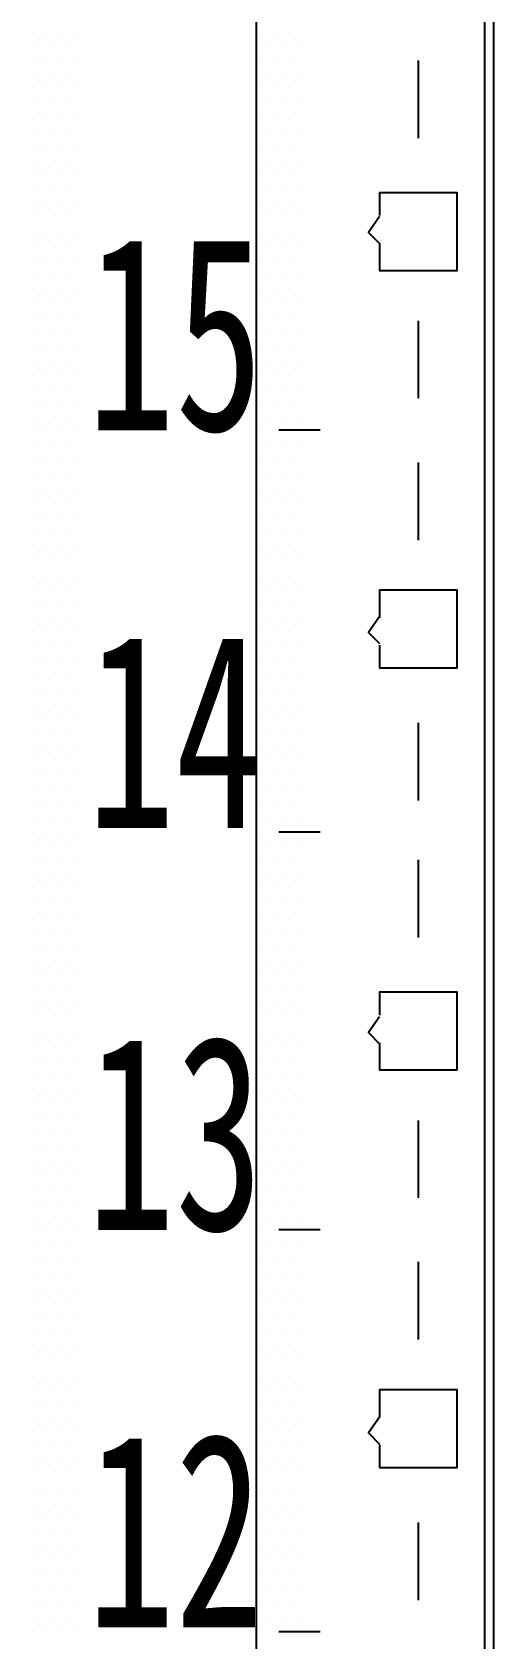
# Model space of a CAD drawing. Header units: metres. Extents: x 17 to 1264, y 17 to 859.
# Drawn here: x 324.4 to 339, y 283.3 to 334 of the extents above; entities that cross this region are included whole.
import ezdxf

# ---------------------------------------------------------------- set-up
doc = ezdxf.new("R2010")
doc.units = ezdxf.units.M
for name, color, linetype in [('LINES', 7, 'Continuous'), ('POLYLINES', 4, 'Continuous'), ('TEXTS', 3, 'Continuous')]:
    doc.layers.add(name, color=color, linetype=linetype)

msp = doc.modelspace()

# ---------------------------------------------------------------- linework, layer by layer
at = {"layer": 'LINES'}
for p, q in [((338.97, 144.86), (338.97, 740.16)), ((324.43, 333.94), (324.43, 333.94)), ((324.86, 333.94), (324.86, 333.94)), ((325.29, 333.94), (325.29, 333.94)), ((325.72, 333.94), (325.72, 333.94)), ((331.63, 333.94), (331.63, 333.94)), ((332.06, 333.94), (332.06, 333.94)), ((332.49, 333.94), (332.49, 333.94)), ((324.57, 333.5), (324.57, 333.5)), ((325.15, 333.5), (325.15, 333.5)), ((325.58, 333.5), (325.58, 333.5)), ((331.77, 333.5), (331.77, 333.5)), ((332.35, 333.5), (332.35, 333.5)), ((332.78, 333.5), (332.78, 333.5)), ((324.43, 333.07), (324.43, 333.07)), ((324.86, 333.07), (324.86, 333.07)), ((325.29, 333.07), (325.29, 333.07)), ((325.72, 333.07), (325.72, 333.07)), ((331.63, 333.07), (331.63, 333.07)), ((332.06, 333.07), (332.06, 333.07)), ((332.49, 333.07), (332.49, 333.07)), ((336.59, 333.07), (336.59, 330.62)), ((324.43, 332.21), (324.43, 332.21)), ((324.57, 332.64), (324.57, 332.64)), ((324.86, 332.21), (324.86, 332.21)), ((325.15, 332.64), (325.15, 332.64)), ((325.29, 332.21), (325.29, 332.21)), ((325.58, 332.64), (325.58, 332.64)), ((325.72, 332.21), (325.72, 332.21)), ((331.63, 332.21), (331.63, 332.21)), ((331.77, 332.64), (331.77, 332.64)), ((332.06, 332.21), (332.06, 332.21)), ((332.35, 332.64), (332.35, 332.64)), ((332.49, 332.21), (332.49, 332.21)), ((332.78, 332.64), (332.78, 332.64)), ((324.57, 331.78), (324.57, 331.78)), ((325.15, 331.78), (325.15, 331.78)), ((325.58, 331.78), (325.58, 331.78)), ((331.77, 331.78), (331.77, 331.78)), ((332.35, 331.78), (332.35, 331.78)), ((332.78, 331.78), (332.78, 331.78)), ((324.43, 331.2), (324.43, 331.2)), ((324.86, 331.2), (324.86, 331.2)), ((325.29, 331.2), (325.29, 331.2)), ((325.72, 331.2), (325.72, 331.2)), ((331.63, 331.2), (331.63, 331.2)), ((332.06, 331.2), (332.06, 331.2)), ((332.49, 331.2), (332.49, 331.2)), ((324.57, 330.77), (324.57, 330.77)), ((325.15, 330.77), (325.15, 330.77)), ((325.58, 330.77), (325.58, 330.77)), ((331.77, 330.77), (331.77, 330.77)), ((332.35, 330.77), (332.35, 330.77)), ((332.78, 330.77), (332.78, 330.77)), ((324.43, 330.34), (324.43, 330.34)), ((324.86, 330.34), (324.86, 330.34)), ((325.29, 330.34), (325.29, 330.34)), ((325.72, 330.34), (325.72, 330.34)), ((331.63, 330.34), (331.63, 330.34)), ((332.06, 330.34), (332.06, 330.34)), ((332.49, 330.34), (332.49, 330.34)), ((324.57, 329.9), (324.57, 329.9)), ((325.15, 329.9), (325.15, 329.9)), ((325.58, 329.9), (325.58, 329.9)), ((331.77, 329.9), (331.77, 329.9)), ((332.35, 329.9), (332.35, 329.9)), ((332.78, 329.9), (332.78, 329.9)), ((324.43, 329.47), (324.43, 329.47)), ((324.86, 329.47), (324.86, 329.47)), ((325.29, 329.47), (325.29, 329.47)), ((325.72, 329.47), (325.72, 329.47)), ((331.63, 329.47), (331.63, 329.47)), ((332.06, 329.47), (332.06, 329.47)), ((332.49, 329.47), (332.49, 329.47)), ((324.57, 329.04), (324.57, 329.04)), ((325.15, 329.04), (325.15, 329.04)), ((325.58, 329.04), (325.58, 329.04)), ((331.77, 329.04), (331.77, 329.04)), ((332.35, 329.04), (332.35, 329.04)), ((332.78, 329.04), (332.78, 329.04)), ((324.43, 328.61), (324.43, 328.61)), ((324.57, 328.18), (324.57, 328.18)), ((324.86, 328.61), (324.86, 328.61)), ((325.15, 328.18), (325.15, 328.18)), ((325.29, 328.61), (325.29, 328.61)), ((325.58, 328.18), (325.58, 328.18)), ((325.72, 328.61), (325.72, 328.61)), ((331.63, 328.61), (331.63, 328.61)), ((331.77, 328.18), (331.77, 328.18)), ((332.06, 328.61), (332.06, 328.61)), ((332.35, 328.18), (332.35, 328.18)), ((332.49, 328.61), (332.49, 328.61)), ((332.78, 328.18), (332.78, 328.18)), ((324.43, 327.6), (324.43, 327.6)), ((324.57, 327.17), (324.57, 327.17)), ((324.86, 327.6), (324.86, 327.6)), ((325.15, 327.17), (325.15, 327.17)), ((325.29, 327.6), (325.29, 327.6)), ((325.58, 327.17), (325.58, 327.17)), ((325.72, 327.6), (325.72, 327.6)), ((331.63, 327.6), (331.63, 327.6)), ((331.77, 327.17), (331.77, 327.17)), ((332.06, 327.6), (332.06, 327.6)), ((332.35, 327.17), (332.35, 327.17)), ((332.49, 327.6), (332.49, 327.6)), ((332.78, 327.17), (332.78, 327.17)), ((324.43, 326.74), (324.43, 326.74)), ((324.86, 326.74), (324.86, 326.74)), ((325.29, 326.74), (325.29, 326.74)), ((325.72, 326.74), (325.72, 326.74)), ((331.63, 326.74), (331.63, 326.74)), ((332.06, 326.74), (332.06, 326.74)), ((332.49, 326.74), (332.49, 326.74)), ((324.57, 326.3), (324.57, 326.3)), ((325.15, 326.3), (325.15, 326.3)), ((325.58, 326.3), (325.58, 326.3)), ((331.77, 326.3), (331.77, 326.3)), ((332.35, 326.3), (332.35, 326.3)), ((332.78, 326.3), (332.78, 326.3)), ((324.43, 325.87), (324.43, 325.87)), ((324.86, 325.87), (324.86, 325.87)), ((325.29, 325.87), (325.29, 325.87)), ((325.72, 325.87), (325.72, 325.87)), ((331.63, 325.87), (331.63, 325.87)), ((332.06, 325.87), (332.06, 325.87)), ((332.49, 325.87), (332.49, 325.87)), ((324.57, 325.44), (324.57, 325.44)), ((325.15, 325.44), (325.15, 325.44)), ((325.58, 325.44), (325.58, 325.44)), ((331.77, 325.44), (331.77, 325.44)), ((332.35, 325.44), (332.35, 325.44)), ((332.78, 325.44), (332.78, 325.44)), ((324.43, 325.01), (324.43, 325.01)), ((324.86, 325.01), (324.86, 325.01)), ((325.29, 325.01), (325.29, 325.01)), ((325.72, 325.01), (325.72, 325.01)), ((331.63, 325.01), (331.63, 325.01)), ((332.06, 325.01), (332.06, 325.01)), ((332.49, 325.01), (332.49, 325.01)), ((336.59, 324.86), (336.59, 322.42)), ((324.57, 324.58), (324.57, 324.58)), ((325.15, 324.58), (325.15, 324.58)), ((325.58, 324.58), (325.58, 324.58)), ((331.77, 324.58), (331.77, 324.58)), ((332.35, 324.58), (332.35, 324.58)), ((332.78, 324.58), (332.78, 324.58)), ((324.43, 324), (324.43, 324)), ((324.86, 324), (324.86, 324)), ((325.29, 324), (325.29, 324)), ((325.72, 324), (325.72, 324)), ((331.63, 324), (331.63, 324)), ((332.06, 324), (332.06, 324)), ((332.49, 324), (332.49, 324)), ((324.43, 323.14), (324.43, 323.14)), ((324.57, 323.57), (324.57, 323.57)), ((324.86, 323.14), (324.86, 323.14)), ((325.15, 323.57), (325.15, 323.57)), ((325.29, 323.14), (325.29, 323.14)), ((325.58, 323.57), (325.58, 323.57)), ((325.72, 323.14), (325.72, 323.14)), ((331.63, 323.14), (331.63, 323.14)), ((331.77, 323.57), (331.77, 323.57)), ((332.06, 323.14), (332.06, 323.14)), ((332.35, 323.57), (332.35, 323.57)), ((332.49, 323.14), (332.49, 323.14)), ((332.78, 323.57), (332.78, 323.57)), ((324.57, 322.7), (324.57, 322.7)), ((325.15, 322.7), (325.15, 322.7)), ((325.58, 322.7), (325.58, 322.7)), ((331.77, 322.7), (331.77, 322.7)), ((332.35, 322.7), (332.35, 322.7)), ((332.78, 322.7), (332.78, 322.7)), ((324.43, 322.27), (324.43, 322.27)), ((324.86, 322.27), (324.86, 322.27)), ((325.29, 322.27), (325.29, 322.27)), ((325.72, 322.27), (325.72, 322.27)), ((331.63, 322.27), (331.63, 322.27)), ((332.06, 322.27), (332.06, 322.27)), ((332.49, 322.27), (332.49, 322.27)), ((324.57, 321.84), (324.57, 321.84)), ((325.15, 321.84), (325.15, 321.84)), ((325.58, 321.84), (325.58, 321.84)), ((331.77, 321.84), (331.77, 321.84)), ((332.35, 321.84), (332.35, 321.84)), ((332.78, 321.84), (332.78, 321.84)), ((324.43, 321.41), (324.43, 321.41)), ((324.86, 321.41), (324.86, 321.41)), ((325.29, 321.41), (325.29, 321.41)), ((325.72, 321.41), (325.72, 321.41)), ((331.63, 321.41), (331.63, 321.41)), ((332.06, 321.41), (332.06, 321.41)), ((333.5, 321.41), (332.2, 321.41)), ((332.49, 321.41), (332.49, 321.41)), ((324.57, 320.98), (324.57, 320.98)), ((325.15, 320.98), (325.15, 320.98)), ((325.58, 320.98), (325.58, 320.98)), ((331.77, 320.98), (331.77, 320.98)), ((332.35, 320.98), (332.35, 320.98)), ((332.78, 320.98), (332.78, 320.98)), ((324.43, 320.4), (324.43, 320.4)), ((324.86, 320.4), (324.86, 320.4)), ((325.29, 320.4), (325.29, 320.4)), ((325.72, 320.4), (325.72, 320.4)), ((331.63, 320.4), (331.63, 320.4)), ((332.06, 320.4), (332.06, 320.4)), ((332.49, 320.4), (332.49, 320.4)), ((336.59, 320.4), (336.59, 317.95)), ((324.43, 319.54), (324.43, 319.54)), ((324.57, 319.97), (324.57, 319.97)), ((324.86, 319.54), (324.86, 319.54)), ((325.15, 319.97), (325.15, 319.97)), ((325.29, 319.54), (325.29, 319.54)), ((325.58, 319.97), (325.58, 319.97)), ((325.72, 319.54), (325.72, 319.54)), ((331.63, 319.54), (331.63, 319.54)), ((331.77, 319.97), (331.77, 319.97)), ((332.06, 319.54), (332.06, 319.54)), ((332.35, 319.97), (332.35, 319.97)), ((332.49, 319.54), (332.49, 319.54)), ((332.78, 319.97), (332.78, 319.97)), ((324.57, 319.1), (324.57, 319.1)), ((325.15, 319.1), (325.15, 319.1)), ((325.58, 319.1), (325.58, 319.1)), ((331.77, 319.1), (331.77, 319.1)), ((332.35, 319.1), (332.35, 319.1)), ((332.78, 319.1), (332.78, 319.1)), ((324.43, 318.67), (324.43, 318.67)), ((324.86, 318.67), (324.86, 318.67)), ((325.29, 318.67), (325.29, 318.67)), ((325.72, 318.67), (325.72, 318.67)), ((331.63, 318.67), (331.63, 318.67)), ((332.06, 318.67), (332.06, 318.67)), ((332.49, 318.67), (332.49, 318.67)), ((324.57, 318.24), (324.57, 318.24)), ((325.15, 318.24), (325.15, 318.24)), ((325.58, 318.24), (325.58, 318.24)), ((331.77, 318.24), (331.77, 318.24)), ((332.35, 318.24), (332.35, 318.24)), ((332.78, 318.24), (332.78, 318.24)), ((324.43, 317.81), (324.43, 317.81)), ((324.86, 317.81), (324.86, 317.81)), ((325.29, 317.81), (325.29, 317.81)), ((325.72, 317.81), (325.72, 317.81)), ((331.63, 317.81), (331.63, 317.81)), ((332.06, 317.81), (332.06, 317.81)), ((332.49, 317.81), (332.49, 317.81)), ((324.57, 317.38), (324.57, 317.38)), ((325.15, 317.38), (325.15, 317.38)), ((325.58, 317.38), (325.58, 317.38)), ((331.77, 317.38), (331.77, 317.38)), ((332.35, 317.38), (332.35, 317.38)), ((332.78, 317.38), (332.78, 317.38)), ((324.43, 316.8), (324.43, 316.8)), ((324.86, 316.8), (324.86, 316.8)), ((325.29, 316.8), (325.29, 316.8)), ((325.72, 316.8), (325.72, 316.8)), ((331.63, 316.8), (331.63, 316.8)), ((332.06, 316.8), (332.06, 316.8)), ((332.49, 316.8), (332.49, 316.8)), ((324.57, 316.37), (324.57, 316.37)), ((325.15, 316.37), (325.15, 316.37)), ((325.58, 316.37), (325.58, 316.37)), ((331.77, 316.37), (331.77, 316.37)), ((332.35, 316.37), (332.35, 316.37)), ((332.78, 316.37), (332.78, 316.37)), ((324.43, 315.94), (324.43, 315.94)), ((324.57, 315.5), (324.57, 315.5)), ((324.86, 315.94), (324.86, 315.94)), ((325.15, 315.5), (325.15, 315.5)), ((325.29, 315.94), (325.29, 315.94)), ((325.58, 315.5), (325.58, 315.5)), ((325.72, 315.94), (325.72, 315.94)), ((331.63, 315.94), (331.63, 315.94)), ((331.77, 315.5), (331.77, 315.5)), ((332.06, 315.94), (332.06, 315.94)), ((332.35, 315.5), (332.35, 315.5)), ((332.49, 315.94), (332.49, 315.94)), ((332.78, 315.5), (332.78, 315.5)), ((324.43, 315.07), (324.43, 315.07)), ((324.86, 315.07), (324.86, 315.07)), ((325.29, 315.07), (325.29, 315.07)), ((325.72, 315.07), (325.72, 315.07)), ((331.63, 315.07), (331.63, 315.07)), ((332.06, 315.07), (332.06, 315.07)), ((332.49, 315.07), (332.49, 315.07)), ((324.57, 314.64), (324.57, 314.64)), ((325.15, 314.64), (325.15, 314.64)), ((325.58, 314.64), (325.58, 314.64)), ((331.77, 314.64), (331.77, 314.64)), ((332.35, 314.64), (332.35, 314.64)), ((332.78, 314.64), (332.78, 314.64)), ((324.43, 314.21), (324.43, 314.21)), ((324.86, 314.21), (324.86, 314.21)), ((325.29, 314.21), (325.29, 314.21)), ((325.72, 314.21), (325.72, 314.21)), ((331.63, 314.21), (331.63, 314.21)), ((332.06, 314.21), (332.06, 314.21)), ((332.49, 314.21), (332.49, 314.21)), ((324.57, 313.78), (324.57, 313.78)), ((325.15, 313.78), (325.15, 313.78)), ((325.58, 313.78), (325.58, 313.78)), ((331.77, 313.78), (331.77, 313.78)), ((332.35, 313.78), (332.35, 313.78)), ((332.78, 313.78), (332.78, 313.78)), ((324.43, 313.2), (324.43, 313.2)), ((324.86, 313.2), (324.86, 313.2)), ((325.29, 313.2), (325.29, 313.2)), ((325.72, 313.2), (325.72, 313.2)), ((331.63, 313.2), (331.63, 313.2)), ((332.06, 313.2), (332.06, 313.2)), ((332.49, 313.2), (332.49, 313.2)), ((324.57, 312.77), (324.57, 312.77)), ((325.15, 312.77), (325.15, 312.77)), ((325.58, 312.77), (325.58, 312.77)), ((331.77, 312.77), (331.77, 312.77)), ((332.35, 312.77), (332.35, 312.77)), ((332.78, 312.77), (332.78, 312.77)), ((324.43, 312.34), (324.43, 312.34)), ((324.86, 312.34), (324.86, 312.34)), ((325.29, 312.34), (325.29, 312.34)), ((325.72, 312.34), (325.72, 312.34)), ((331.63, 312.34), (331.63, 312.34)), ((332.06, 312.34), (332.06, 312.34)), ((332.49, 312.34), (332.49, 312.34)), ((336.59, 312.19), (336.59, 309.74)), ((324.43, 311.47), (324.43, 311.47)), ((324.57, 311.9), (324.57, 311.9)), ((324.86, 311.47), (324.86, 311.47)), ((325.15, 311.9), (325.15, 311.9)), ((325.29, 311.47), (325.29, 311.47)), ((325.58, 311.9), (325.58, 311.9)), ((325.72, 311.47), (325.72, 311.47)), ((331.63, 311.47), (331.63, 311.47)), ((331.77, 311.9), (331.77, 311.9)), ((332.06, 311.47), (332.06, 311.47)), ((332.35, 311.9), (332.35, 311.9)), ((332.49, 311.47), (332.49, 311.47)), ((332.78, 311.9), (332.78, 311.9)), ((324.57, 311.04), (324.57, 311.04)), ((325.15, 311.04), (325.15, 311.04)), ((325.58, 311.04), (325.58, 311.04)), ((331.77, 311.04), (331.77, 311.04)), ((332.35, 311.04), (332.35, 311.04)), ((332.78, 311.04), (332.78, 311.04)), ((324.43, 310.61), (324.43, 310.61)), ((324.86, 310.61), (324.86, 310.61)), ((325.29, 310.61), (325.29, 310.61)), ((325.72, 310.61), (325.72, 310.61)), ((331.63, 310.61), (331.63, 310.61)), ((332.06, 310.61), (332.06, 310.61)), ((332.49, 310.61), (332.49, 310.61)), ((324.57, 310.18), (324.57, 310.18)), ((325.15, 310.18), (325.15, 310.18)), ((325.58, 310.18), (325.58, 310.18)), ((331.77, 310.18), (331.77, 310.18)), ((332.35, 310.18), (332.35, 310.18)), ((332.78, 310.18), (332.78, 310.18)), ((324.43, 309.6), (324.43, 309.6)), ((324.86, 309.6), (324.86, 309.6)), ((325.29, 309.6), (325.29, 309.6)), ((325.72, 309.6), (325.72, 309.6)), ((331.63, 309.6), (331.63, 309.6)), ((332.06, 309.6), (332.06, 309.6)), ((332.49, 309.6), (332.49, 309.6)), ((324.57, 309.17), (324.57, 309.17)), ((325.15, 309.17), (325.15, 309.17)), ((325.58, 309.17), (325.58, 309.17)), ((331.77, 309.17), (331.77, 309.17)), ((332.35, 309.17), (332.35, 309.17)), ((332.78, 309.17), (332.78, 309.17)), ((324.43, 308.74), (324.43, 308.74)), ((324.86, 308.74), (324.86, 308.74)), ((325.29, 308.74), (325.29, 308.74)), ((325.72, 308.74), (325.72, 308.74)), ((331.63, 308.74), (331.63, 308.74)), ((332.06, 308.74), (332.06, 308.74)), ((333.5, 308.74), (332.2, 308.74)), ((332.49, 308.74), (332.49, 308.74)), ((324.57, 308.3), (324.57, 308.3)), ((325.15, 308.3), (325.15, 308.3)), ((325.58, 308.3), (325.58, 308.3)), ((331.77, 308.3), (331.77, 308.3)), ((332.35, 308.3), (332.35, 308.3)), ((332.78, 308.3), (332.78, 308.3)), ((324.43, 307.87), (324.43, 307.87)), ((324.57, 307.44), (324.57, 307.44)), ((324.86, 307.87), (324.86, 307.87)), ((325.15, 307.44), (325.15, 307.44)), ((325.29, 307.87), (325.29, 307.87)), ((325.58, 307.44), (325.58, 307.44)), ((325.72, 307.87), (325.72, 307.87)), ((331.63, 307.87), (331.63, 307.87)), ((331.77, 307.44), (331.77, 307.44)), ((332.06, 307.87), (332.06, 307.87)), ((332.35, 307.44), (332.35, 307.44)), ((332.49, 307.87), (332.49, 307.87)), ((332.78, 307.44), (332.78, 307.44)), ((336.59, 307.87), (336.59, 305.42)), ((324.43, 307.01), (324.43, 307.01)), ((324.86, 307.01), (324.86, 307.01)), ((325.29, 307.01), (325.29, 307.01)), ((325.72, 307.01), (325.72, 307.01)), ((331.63, 307.01), (331.63, 307.01)), ((332.06, 307.01), (332.06, 307.01)), ((332.49, 307.01), (332.49, 307.01)), ((324.57, 306.58), (324.57, 306.58)), ((325.15, 306.58), (325.15, 306.58)), ((325.58, 306.58), (325.58, 306.58)), ((331.77, 306.58), (331.77, 306.58)), ((332.35, 306.58), (332.35, 306.58)), ((332.78, 306.58), (332.78, 306.58)), ((324.43, 306), (324.43, 306)), ((324.86, 306), (324.86, 306)), ((325.29, 306), (325.29, 306)), ((325.72, 306), (325.72, 306)), ((331.63, 306), (331.63, 306)), ((332.06, 306), (332.06, 306)), ((332.49, 306), (332.49, 306)), ((324.57, 305.57), (324.57, 305.57)), ((325.15, 305.57), (325.15, 305.57)), ((325.58, 305.57), (325.58, 305.57)), ((331.77, 305.57), (331.77, 305.57)), ((332.35, 305.57), (332.35, 305.57)), ((332.78, 305.57), (332.78, 305.57)), ((324.43, 305.14), (324.43, 305.14)), ((324.86, 305.14), (324.86, 305.14)), ((325.29, 305.14), (325.29, 305.14)), ((325.72, 305.14), (325.72, 305.14)), ((331.63, 305.14), (331.63, 305.14)), ((332.06, 305.14), (332.06, 305.14)), ((332.49, 305.14), (332.49, 305.14)), ((324.57, 304.7), (324.57, 304.7)), ((325.15, 304.7), (325.15, 304.7)), ((325.58, 304.7), (325.58, 304.7)), ((331.77, 304.7), (331.77, 304.7)), ((332.35, 304.7), (332.35, 304.7)), ((332.78, 304.7), (332.78, 304.7)), ((324.43, 304.27), (324.43, 304.27)), ((324.57, 303.84), (324.57, 303.84)), ((324.86, 304.27), (324.86, 304.27)), ((325.15, 303.84), (325.15, 303.84)), ((325.29, 304.27), (325.29, 304.27)), ((325.58, 303.84), (325.58, 303.84)), ((325.72, 304.27), (325.72, 304.27)), ((331.63, 304.27), (331.63, 304.27)), ((331.77, 303.84), (331.77, 303.84)), ((332.06, 304.27), (332.06, 304.27)), ((332.35, 303.84), (332.35, 303.84)), ((332.49, 304.27), (332.49, 304.27)), ((332.78, 303.84), (332.78, 303.84)), ((324.43, 303.41), (324.43, 303.41)), ((324.86, 303.41), (324.86, 303.41)), ((325.29, 303.41), (325.29, 303.41)), ((325.72, 303.41), (325.72, 303.41)), ((331.63, 303.41), (331.63, 303.41)), ((332.06, 303.41), (332.06, 303.41)), ((332.49, 303.41), (332.49, 303.41)), ((324.57, 302.98), (324.57, 302.98)), ((325.15, 302.98), (325.15, 302.98)), ((325.58, 302.98), (325.58, 302.98)), ((331.77, 302.98), (331.77, 302.98)), ((332.35, 302.98), (332.35, 302.98)), ((332.78, 302.98), (332.78, 302.98)), ((324.43, 302.4), (324.43, 302.4)), ((324.86, 302.4), (324.86, 302.4)), ((325.29, 302.4), (325.29, 302.4)), ((325.72, 302.4), (325.72, 302.4)), ((331.63, 302.4), (331.63, 302.4)), ((332.06, 302.4), (332.06, 302.4)), ((332.49, 302.4), (332.49, 302.4)), ((324.57, 301.97), (324.57, 301.97)), ((325.15, 301.97), (325.15, 301.97)), ((325.58, 301.97), (325.58, 301.97)), ((331.77, 301.97), (331.77, 301.97)), ((332.35, 301.97), (332.35, 301.97)), ((332.78, 301.97), (332.78, 301.97)), ((324.43, 301.54), (324.43, 301.54)), ((324.86, 301.54), (324.86, 301.54)), ((325.29, 301.54), (325.29, 301.54)), ((325.72, 301.54), (325.72, 301.54)), ((331.63, 301.54), (331.63, 301.54)), ((332.06, 301.54), (332.06, 301.54)), ((332.49, 301.54), (332.49, 301.54)), ((324.57, 301.1), (324.57, 301.1)), ((325.15, 301.1), (325.15, 301.1)), ((325.58, 301.1), (325.58, 301.1)), ((331.77, 301.1), (331.77, 301.1)), ((332.35, 301.1), (332.35, 301.1)), ((332.78, 301.1), (332.78, 301.1)), ((324.43, 300.67), (324.43, 300.67)), ((324.86, 300.67), (324.86, 300.67)), ((325.29, 300.67), (325.29, 300.67)), ((325.72, 300.67), (325.72, 300.67)), ((331.63, 300.67), (331.63, 300.67)), ((332.06, 300.67), (332.06, 300.67)), ((332.49, 300.67), (332.49, 300.67)), ((324.43, 299.81), (324.43, 299.81)), ((324.57, 300.24), (324.57, 300.24)), ((324.86, 299.81), (324.86, 299.81)), ((325.15, 300.24), (325.15, 300.24)), ((325.29, 299.81), (325.29, 299.81)), ((325.58, 300.24), (325.58, 300.24)), ((325.72, 299.81), (325.72, 299.81)), ((331.63, 299.81), (331.63, 299.81)), ((331.77, 300.24), (331.77, 300.24)), ((332.06, 299.81), (332.06, 299.81)), ((332.35, 300.24), (332.35, 300.24)), ((332.49, 299.81), (332.49, 299.81)), ((332.78, 300.24), (332.78, 300.24)), ((324.57, 299.38), (324.57, 299.38)), ((325.15, 299.38), (325.15, 299.38)), ((325.58, 299.38), (325.58, 299.38)), ((331.77, 299.38), (331.77, 299.38)), ((332.35, 299.38), (332.35, 299.38)), ((332.78, 299.38), (332.78, 299.38)), ((336.59, 299.66), (336.59, 297.22)), ((324.43, 298.8), (324.43, 298.8)), ((324.86, 298.8), (324.86, 298.8)), ((325.29, 298.8), (325.29, 298.8)), ((325.72, 298.8), (325.72, 298.8)), ((331.63, 298.8), (331.63, 298.8)), ((332.06, 298.8), (332.06, 298.8)), ((332.49, 298.8), (332.49, 298.8)), ((324.57, 298.37), (324.57, 298.37)), ((325.15, 298.37), (325.15, 298.37)), ((325.58, 298.37), (325.58, 298.37)), ((331.77, 298.37), (331.77, 298.37)), ((332.35, 298.37), (332.35, 298.37)), ((332.78, 298.37), (332.78, 298.37)), ((324.43, 297.94), (324.43, 297.94)), ((324.86, 297.94), (324.86, 297.94)), ((325.29, 297.94), (325.29, 297.94)), ((325.72, 297.94), (325.72, 297.94)), ((331.63, 297.94), (331.63, 297.94)), ((332.06, 297.94), (332.06, 297.94)), ((332.49, 297.94), (332.49, 297.94)), ((324.57, 297.5), (324.57, 297.5)), ((325.15, 297.5), (325.15, 297.5)), ((325.58, 297.5), (325.58, 297.5)), ((331.77, 297.5), (331.77, 297.5)), ((332.35, 297.5), (332.35, 297.5)), ((332.78, 297.5), (332.78, 297.5)), ((324.43, 297.07), (324.43, 297.07)), ((324.86, 297.07), (324.86, 297.07)), ((325.29, 297.07), (325.29, 297.07)), ((325.72, 297.07), (325.72, 297.07)), ((331.63, 297.07), (331.63, 297.07)), ((332.06, 297.07), (332.06, 297.07)), ((332.49, 297.07), (332.49, 297.07)), ((324.57, 296.64), (324.57, 296.64)), ((325.15, 296.64), (325.15, 296.64)), ((325.58, 296.64), (325.58, 296.64)), ((331.77, 296.64), (331.77, 296.64)), ((332.35, 296.64), (332.35, 296.64)), ((332.78, 296.64), (332.78, 296.64)), ((324.43, 296.21), (324.43, 296.21)), ((324.57, 295.78), (324.57, 295.78)), ((324.86, 296.21), (324.86, 296.21)), ((325.15, 295.78), (325.15, 295.78)), ((325.29, 296.21), (325.29, 296.21)), ((325.58, 295.78), (325.58, 295.78)), ((325.72, 296.21), (325.72, 296.21)), ((331.63, 296.21), (331.63, 296.21)), ((331.77, 295.78), (331.77, 295.78)), ((332.06, 296.21), (332.06, 296.21)), ((333.5, 296.21), (332.2, 296.21)), ((332.35, 295.78), (332.35, 295.78)), ((332.49, 296.21), (332.49, 296.21)), ((332.78, 295.78), (332.78, 295.78)), ((324.43, 295.2), (324.43, 295.2)), ((324.57, 294.77), (324.57, 294.77)), ((324.86, 295.2), (324.86, 295.2)), ((325.15, 294.77), (325.15, 294.77)), ((325.29, 295.2), (325.29, 295.2)), ((325.58, 294.77), (325.58, 294.77)), ((325.72, 295.2), (325.72, 295.2)), ((331.63, 295.2), (331.63, 295.2)), ((331.77, 294.77), (331.77, 294.77)), ((332.06, 295.2), (332.06, 295.2)), ((332.35, 294.77), (332.35, 294.77)), ((332.49, 295.2), (332.49, 295.2)), ((332.78, 294.77), (332.78, 294.77)), ((336.59, 295.2), (336.59, 292.75)), ((324.43, 294.34), (324.43, 294.34)), ((324.86, 294.34), (324.86, 294.34)), ((325.29, 294.34), (325.29, 294.34)), ((325.72, 294.34), (325.72, 294.34)), ((331.63, 294.34), (331.63, 294.34)), ((332.06, 294.34), (332.06, 294.34)), ((332.49, 294.34), (332.49, 294.34)), ((324.57, 293.9), (324.57, 293.9)), ((325.15, 293.9), (325.15, 293.9)), ((325.58, 293.9), (325.58, 293.9)), ((331.77, 293.9), (331.77, 293.9)), ((332.35, 293.9), (332.35, 293.9)), ((332.78, 293.9), (332.78, 293.9)), ((324.43, 293.47), (324.43, 293.47)), ((324.86, 293.47), (324.86, 293.47)), ((325.29, 293.47), (325.29, 293.47)), ((325.72, 293.47), (325.72, 293.47)), ((331.63, 293.47), (331.63, 293.47)), ((332.06, 293.47), (332.06, 293.47)), ((332.49, 293.47), (332.49, 293.47)), ((324.57, 293.04), (324.57, 293.04)), ((325.15, 293.04), (325.15, 293.04)), ((325.58, 293.04), (325.58, 293.04)), ((331.77, 293.04), (331.77, 293.04)), ((332.35, 293.04), (332.35, 293.04)), ((332.78, 293.04), (332.78, 293.04)), ((324.43, 292.61), (324.43, 292.61)), ((324.86, 292.61), (324.86, 292.61)), ((325.29, 292.61), (325.29, 292.61)), ((325.72, 292.61), (325.72, 292.61)), ((331.63, 292.61), (331.63, 292.61)), ((332.06, 292.61), (332.06, 292.61)), ((332.49, 292.61), (332.49, 292.61)), ((324.57, 292.18), (324.57, 292.18)), ((325.15, 292.18), (325.15, 292.18)), ((325.58, 292.18), (325.58, 292.18)), ((331.77, 292.18), (331.77, 292.18)), ((332.35, 292.18), (332.35, 292.18)), ((332.78, 292.18), (332.78, 292.18)), ((324.43, 291.6), (324.43, 291.6)), ((324.86, 291.6), (324.86, 291.6)), ((325.29, 291.6), (325.29, 291.6)), ((325.72, 291.6), (325.72, 291.6)), ((331.63, 291.6), (331.63, 291.6)), ((332.06, 291.6), (332.06, 291.6)), ((332.49, 291.6), (332.49, 291.6)), ((324.43, 290.74), (324.43, 290.74)), ((324.57, 291.17), (324.57, 291.17)), ((324.86, 290.74), (324.86, 290.74)), ((325.15, 291.17), (325.15, 291.17)), ((325.29, 290.74), (325.29, 290.74)), ((325.58, 291.17), (325.58, 291.17)), ((325.72, 290.74), (325.72, 290.74)), ((331.63, 290.74), (331.63, 290.74)), ((331.77, 291.17), (331.77, 291.17)), ((332.06, 290.74), (332.06, 290.74)), ((332.35, 291.17), (332.35, 291.17)), ((332.49, 290.74), (332.49, 290.74)), ((332.78, 291.17), (332.78, 291.17)), ((324.57, 290.3), (324.57, 290.3)), ((325.15, 290.3), (325.15, 290.3)), ((325.58, 290.3), (325.58, 290.3)), ((331.77, 290.3), (331.77, 290.3)), ((332.35, 290.3), (332.35, 290.3)), ((332.78, 290.3), (332.78, 290.3)), ((324.43, 289.87), (324.43, 289.87)), ((324.86, 289.87), (324.86, 289.87)), ((325.29, 289.87), (325.29, 289.87)), ((325.72, 289.87), (325.72, 289.87)), ((331.63, 289.87), (331.63, 289.87)), ((332.06, 289.87), (332.06, 289.87)), ((332.49, 289.87), (332.49, 289.87)), ((324.57, 289.44), (324.57, 289.44)), ((325.15, 289.44), (325.15, 289.44)), ((325.58, 289.44), (325.58, 289.44)), ((331.77, 289.44), (331.77, 289.44)), ((332.35, 289.44), (332.35, 289.44)), ((332.78, 289.44), (332.78, 289.44)), ((324.43, 289.01), (324.43, 289.01)), ((324.86, 289.01), (324.86, 289.01)), ((325.29, 289.01), (325.29, 289.01)), ((325.72, 289.01), (325.72, 289.01)), ((331.63, 289.01), (331.63, 289.01)), ((332.06, 289.01), (332.06, 289.01)), ((332.49, 289.01), (332.49, 289.01)), ((324.57, 288.58), (324.57, 288.58)), ((325.15, 288.58), (325.15, 288.58)), ((325.58, 288.58), (325.58, 288.58)), ((331.77, 288.58), (331.77, 288.58)), ((332.35, 288.58), (332.35, 288.58)), ((332.78, 288.58), (332.78, 288.58)), ((324.43, 288), (324.43, 288)), ((324.86, 288), (324.86, 288)), ((325.29, 288), (325.29, 288)), ((325.72, 288), (325.72, 288)), ((331.63, 288), (331.63, 288)), ((332.06, 288), (332.06, 288)), ((332.49, 288), (332.49, 288)), ((324.43, 287.14), (324.43, 287.14)), ((324.57, 287.57), (324.57, 287.57)), ((324.86, 287.14), (324.86, 287.14)), ((325.15, 287.57), (325.15, 287.57)), ((325.29, 287.14), (325.29, 287.14)), ((325.58, 287.57), (325.58, 287.57)), ((325.72, 287.14), (325.72, 287.14)), ((331.63, 287.14), (331.63, 287.14)), ((331.77, 287.57), (331.77, 287.57)), ((332.06, 287.14), (332.06, 287.14)), ((332.35, 287.57), (332.35, 287.57)), ((332.49, 287.14), (332.49, 287.14)), ((332.78, 287.57), (332.78, 287.57)), ((324.57, 286.7), (324.57, 286.7)), ((325.15, 286.7), (325.15, 286.7)), ((325.58, 286.7), (325.58, 286.7)), ((331.77, 286.7), (331.77, 286.7)), ((332.35, 286.7), (332.35, 286.7)), ((332.78, 286.7), (332.78, 286.7)), ((336.59, 286.99), (336.59, 284.54)), ((324.43, 286.27), (324.43, 286.27)), ((324.86, 286.27), (324.86, 286.27)), ((325.29, 286.27), (325.29, 286.27)), ((325.72, 286.27), (325.72, 286.27)), ((331.63, 286.27), (331.63, 286.27)), ((332.06, 286.27), (332.06, 286.27)), ((332.49, 286.27), (332.49, 286.27)), ((324.57, 285.84), (324.57, 285.84)), ((325.15, 285.84), (325.15, 285.84)), ((325.58, 285.84), (325.58, 285.84)), ((331.77, 285.84), (331.77, 285.84)), ((332.35, 285.84), (332.35, 285.84)), ((332.78, 285.84), (332.78, 285.84)), ((324.43, 285.41), (324.43, 285.41)), ((324.86, 285.41), (324.86, 285.41)), ((325.29, 285.41), (325.29, 285.41)), ((325.72, 285.41), (325.72, 285.41)), ((331.63, 285.41), (331.63, 285.41)), ((332.06, 285.41), (332.06, 285.41)), ((332.49, 285.41), (332.49, 285.41)), ((324.57, 284.98), (324.57, 284.98)), ((325.15, 284.98), (325.15, 284.98)), ((325.58, 284.98), (325.58, 284.98)), ((331.77, 284.98), (331.77, 284.98)), ((332.35, 284.98), (332.35, 284.98)), ((332.78, 284.98), (332.78, 284.98)), ((324.43, 284.4), (324.43, 284.4)), ((324.86, 284.4), (324.86, 284.4)), ((325.29, 284.4), (325.29, 284.4)), ((325.72, 284.4), (325.72, 284.4)), ((331.63, 284.4), (331.63, 284.4)), ((332.06, 284.4), (332.06, 284.4)), ((332.49, 284.4), (332.49, 284.4)), ((324.57, 283.97), (324.57, 283.97)), ((325.15, 283.97), (325.15, 283.97)), ((325.58, 283.97), (325.58, 283.97)), ((331.77, 283.97), (331.77, 283.97)), ((332.35, 283.97), (332.35, 283.97)), ((332.78, 283.97), (332.78, 283.97)), ((324.43, 283.54), (324.43, 283.54)), ((324.86, 283.54), (324.86, 283.54)), ((325.29, 283.54), (325.29, 283.54)), ((325.72, 283.54), (325.72, 283.54)), ((331.63, 283.54), (331.63, 283.54)), ((332.06, 283.54), (332.06, 283.54)), ((333.5, 283.54), (332.2, 283.54)), ((332.49, 283.54), (332.49, 283.54))]:
    msp.add_line(p, q, dxfattribs=at)
at = {"layer": 'POLYLINES'}
for points in [[(331.48, 740.16), (331.48, 598.18), (331.48, 144.86)], [(338.68, 722.88), (338.68, 583.92), (338.68, 144.86)], [(335.37, 327.31), (335.37, 326.45), (337.82, 326.45), (337.82, 328.9), (335.37, 328.9), (335.37, 328.18)], [(335.37, 328.15), (335.02, 327.65), (335.37, 327.3)], [(335.37, 314.64), (335.37, 313.92), (337.82, 313.92), (337.82, 316.37), (335.37, 316.37), (335.37, 315.5)], [(335.37, 315.54), (335.02, 315.04), (335.37, 314.69)], [(335.37, 302.11), (335.37, 301.25), (337.82, 301.25), (337.82, 303.7), (335.37, 303.7), (335.37, 302.98)], [(335.37, 302.92), (335.02, 302.43), (335.37, 302.07)], [(335.37, 289.44), (335.37, 288.72), (337.82, 288.72), (337.82, 291.17), (335.37, 291.17), (335.37, 290.3)], [(335.37, 290.31), (335.02, 289.81), (335.37, 289.46)]]:
    msp.add_lwpolyline(points, dxfattribs=at)

# ---------------------------------------------------------------- texts
at = {"layer": 'TEXTS', "width": 0.666667}
for s, p in [('15', (326.15, 321.41)), ('14', (326.15, 308.88)), ('13', (326.15, 296.21)), ('12', (326.15, 283.68))]:
    msp.add_text(s, height=6.13, dxfattribs=at).set_placement(p)

doc.saveas('drawing.dxf')
